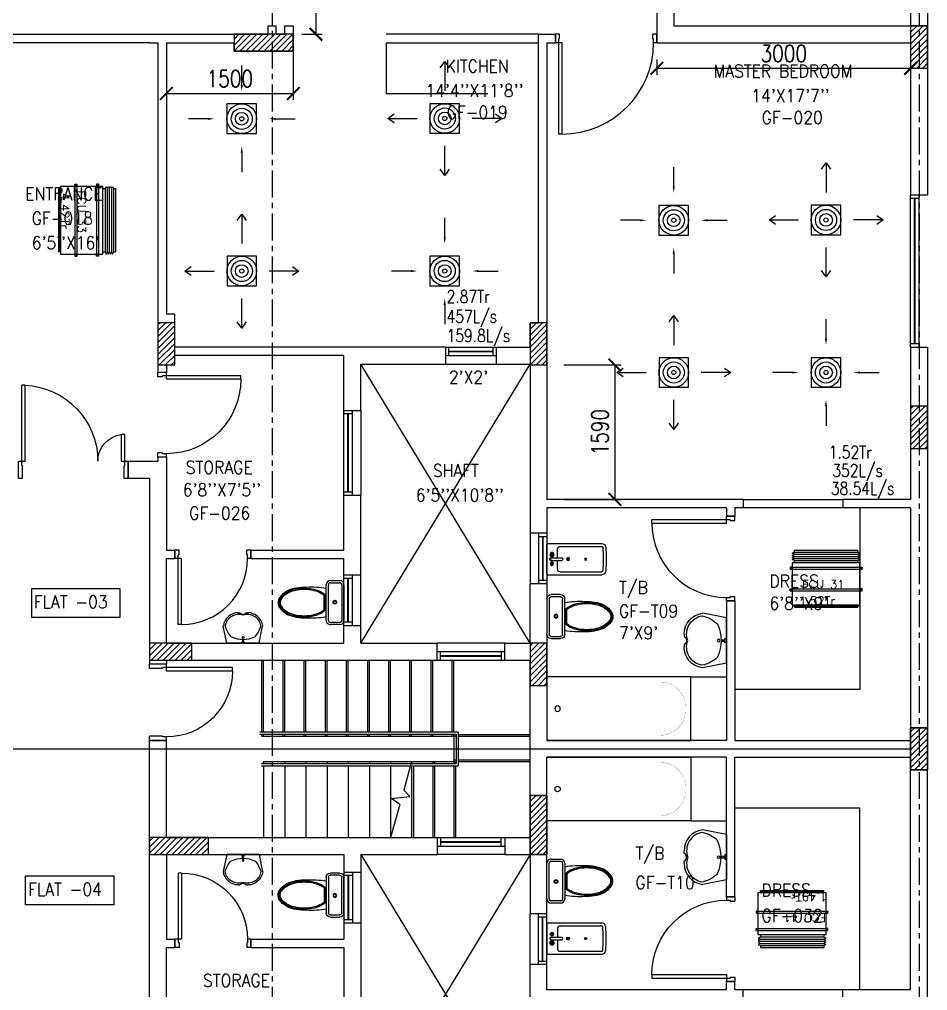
# Model space of a CAD drawing. Header units: millimetres. Extents: x -1288794 to 2153086, y -2701644 to -1428868.
# Drawn here: x 601314 to 612052, y -1494427 to -1482944 of the extents above; entities that cross this region are included whole.
import ezdxf

# ---------------------------------------------------------------- set-up
doc = ezdxf.new("R2010")
doc.units = ezdxf.units.MM
doc.header["$LTSCALE"] = 100
doc.header["$PDMODE"] = 34
for name, pattern in [('CENTER', [50.8, 31.75, -6.35, 6.35, -6.35]), ('DASHED2', [9.525, 6.35, -3.175]), ('HIDDEN', [9.525, 6.35, -3.175])]:
    doc.linetypes.add(name, pattern=pattern)
for name, color, linetype in [('A-ANNO-TEXT', 8, 'Continuous'), ('A-DOOR', 4, 'Continuous'), ('A-FLOR-OVHD', 4, 'DASHED2'), ('A-FLOR-PFIX', 8, 'Continuous'), ('A-FLOR-SPCL', 8, 'Continuous'), ('A-FLOR-STRS', 8, 'Continuous'), ('A-GLAZ', 5, 'Continuous'), ('A-GRID', 253, 'CENTER'), ('A-WALL-FULL', 8, 'Continuous'), ('AC- SUIPPOR', 7, 'HIDDEN'), ('AC-HLTEXT', 100, 'Continuous'), ('AC-SAD TEXT', 3, 'Continuous'), ('AC-UNIT', 5, 'Continuous'), ('RCD RIGHT', 1, 'Continuous'), ('S-COL- HACT.', 9, 'Continuous'), ('S-COL.', 8, 'Continuous'), ('SCD  RIGHT', 3, 'Continuous'), ('WALL', 42, 'Continuous')]:
    doc.layers.add(name, color=color, linetype=linetype)
doc.styles.add('ROMAND', font='romand')
doc.styles.add('ROMANS', font='romans.shx', dxfattribs={"width": 0.8})
doc.styles.add('SIMPLEX', font='simplex.shx', dxfattribs={"width": 0.8})
doc.dimstyles.new('100 of DIM2', dxfattribs={"dimscale": 0, "dimtxt": 200, "dimasz": 150, "dimexe": 75, "dimexo": 200, "dimgap": 75, "dimtad": 1, "dimdec": 0, "dimrnd": 5, "dimzin": 0, "dimdsep": 46, "dimtxsty": 'ROMANS', "dimblk": 'ARCHTICK', "dimcen": 100, "dimclrd": 94, "dimclre": 94, "dimclrt": 2, "dimadec": 0, "dimazin": 0, "dimtfac": 1, "dimtdec": 0, "dimtofl": 0, "dimtmove": 2, "dimatfit": 3, "dimldrblk": 'OPEN90', "dimfxl": 75, "dimtolj": 1, "dimtzin": 0, "dimarcsym": 0})
pattern_1 = [(45, (1708407.11, -1109556.65), (-35.355339, 35.355339), [])]

# ---------------------------------------------------------------- blocks, each defined once
blk = doc.blocks.new('W-180')
for p, q in [((1800, 100), (0, 100)), ((1800, 0), (0, 0)), ((40, 0), (40, 100)), ((1760, 100), (1760, 0))]:
    blk.add_line(p, q)
at = {"linetype": 'Continuous'}
for p, q in [((1760, 53), (40, 53)), ((1760, 47), (40, 47))]:
    blk.add_line(p, q, dxfattribs=at)
blk = doc.blocks.new('D-100-R1')
for p, q in [((-80, 980), (-80, 100)), ((-80, 980), (-40, 980)), ((-40, 980), (-40, 55)), ((-1000, 100), (-1000, 0)), ((-1000, 100), (-960, 100)), ((-960, 100), (-960, 55)), ((-960, 55), (-950, 55)), ((-950, 55), (-950, 0)), ((-80, 100), (0, 100)), ((-50, 55), (-50, 0)), ((-50, 55), (-40, 55)), ((-50, 0), (0, 0)), ((0, 100), (0, 0)), ((-1000, 0), (-950, 0))]:
    blk.add_line(p, q)
at = {"linetype": 'Continuous'}
blk.add_arc((-80, 100), 880, 90, 180, dxfattribs=at)
blk = doc.blocks.new('LAV-4')
for p, q in [((-266, 0), (-322, -283)), ((-266, 0), (268, 0)), ((268, 0), (324, -280)), ((-48, -500), (-75, -500)), ((75, -500), (50, -500))]:
    blk.add_line(p, q)
for points in [[(-25, 0), (-25, -18), (25, -18), (25, 0)], [(-9, -20), (-9, -57), (8, -57), (8, -20)]]:
    blk.add_lwpolyline(points, close=True)
blk.add_circle((0, -91), 15.4)
for centre, radius, start, end in [((74, -366), 375, 135.3333, 167.1432), ((0, -539), 477, 66.1261, 113.874), ((-74, -366), 375, 12.5199, 44.6667), ((-75, -250), 250, 187.6784, 270), ((-75, -250), 220, 188.5814, 289.9523), ((75, -250), 220, 250.0878, 350.8515), ((75, -250), 250, 270, 353.0121), ((1, -527), 55.9, 28.7827, 151.2173), ((50, -499), 0, 238.1883, 0)]:
    blk.add_arc(centre, radius, start, end)
blk = doc.blocks.new('BT-2')
blk.add_lwpolyline([(0, 750), (1700, 750), (1700, 0), (0, 0)], close=True)
at = {"const_width": 2}
blk.add_lwpolyline([(60, 690), (1340, 690, -0.414214), (1640, 390), (1640, 360, -0.414214), (1340, 60), (60, 60)], format="xyb", close=True, dxfattribs=at)
blk.add_circle((125, 375), 31.9)
blk = doc.blocks.new('W-80')
for p, q in [((800, 100), (0, 100)), ((800, 0), (0, 0)), ((40, 0), (40, 100)), ((760, 100), (760, 0))]:
    blk.add_line(p, q)
at = {"linetype": 'Continuous'}
for p, q in [((760, 53), (40, 53)), ((760, 47), (40, 47))]:
    blk.add_line(p, q, dxfattribs=at)
blk = doc.blocks.new('BIDET-1')
for p, q in [((175, 0), (-175, 0)), ((-185, -10), (-185, -649)), ((-39, -59), (-69, -59)), ((-54, -44), (-54, -74)), ((-15, -54), (-15, -174)), ((15, -54), (15, -174)), ((39, -59), (69, -59)), ((54, -44), (54, -74)), ((185, -10), (185, -649)), ((-150, -155), (-150, -649)), ((-15, -125), (-120, -125)), ((120, -125), (15, -125)), ((150, -155), (150, -649)), ((12, -250), (-12, -250)), ((-9, -259), (9, -241)), ((-9, -241), (9, -259)), ((0, -238), (0, -262))]:
    blk.add_line(p, q)
for centre, radius in [((-54, -59), 25), ((-54, -59), 20), ((-54, -59), 15.2), ((-54, -59), 10.2), ((54, -59), 20), ((54, -59), 15.2), ((54, -59), 10.2), ((0, -250), 17.5), ((0, -250), 12.5), ((0, -457), 12.5), ((0, -457), 10)]:
    blk.add_circle(centre, radius)
for centre, radius, start, end in [((-175, -10), 10, 90, 180), ((175, -10), 10, 0, 90), ((0, -54), 20, 318.5904, 221.4096), ((0, -54), 15, 0, 180), ((-120, -155), 30, 90, 180), ((0, -174), 15, 180, 0), ((120, -155), 30, 0, 90), ((-140, -649), 45, 180, 265.2062), ((-140, -649), 10, 180, 265.2062), ((0, 1020), 1685, 265.2062, 274.7938), ((140, -649), 10, 274.7938, 0), ((140, -649), 45, 274.7938, 0), ((0, 1020), 1720, 265.2062, 274.7938)]:
    blk.add_arc(centre, radius, start, end)
blk = doc.blocks.new('WC-1')
for p, q in [((-210, 0), (210, 0)), ((-260, -160), (-260, -50)), ((-235, -160), (-235, -50)), ((-210, -25), (210, -25)), ((235, -50), (235, -160)), ((260, -50), (260, -160)), ((210, -185), (-210, -185)), ((210, -210), (-210, -210)), ((91, -223), (-91, -223)), ((86, -235), (-86, -235))]:
    blk.add_line(p, q)
for radius in [22.1, 17.1]:
    blk.add_circle((-6, -107), radius)
for centre, radius, start, end in [((-210, -50), 50, 90, 180), ((-210, -50), 25, 90, 180), ((210, -50), 50, 360, 90), ((210, -50), 25, 360, 90), ((-210, -160), 50, 180, 270), ((-210, -160), 25, 180, 270), ((722, -383), 904, 168.9529, 184.0632), ((69, -365), 214, 138.4152, 149.8586), ((-69, -365), 214, 30.1414, 41.5848), ((210, -160), 25, 270, 360), ((210, -160), 50, 270, 360), ((178, -428), 341, 149.8586, 166.4766), ((178, -428), 328, 149.8586, 166.4766), ((69, -365), 201, 139.9943, 149.8586), ((-69, -365), 201, 30.1414, 40.0057), ((-178, -428), 328, 13.5234, 30.1414), ((-178, -428), 341, 13.5234, 30.1414), ((352, -470), 532, 177.5541, 180), ((352, -470), 520, 166.4766, 180), ((352, -470), 507, 166.4766, 180), ((-352, -470), 507, 360, 13.5234), ((-352, -470), 520, 360, 13.5234), ((-352, -470), 532, 360, 2.4459), ((352, -470), 532, 180, 193.5234), ((352, -470), 520, 180, 193.5234), ((352, -470), 507, 180, 193.5234), ((-352, -470), 507, 346.4766, 360), ((-352, -470), 520, 346.4766, 360), ((-352, -470), 532, 346.4766, 360), ((178, -512), 353, 193.5234, 210.1414), ((178, -512), 341, 193.5234, 210.1414), ((178, -512), 328, 193.5234, 210.1414), ((69, -575), 214, 210.1414, 234.4972), ((69, -575), 201, 210.1414, 234.4972), ((-69, -575), 201, 305.5028, 329.8586), ((-69, -575), 214, 305.5028, 329.8586), ((-178, -512), 328, 329.8586, 346.4766), ((-178, -512), 341, 329.8586, 346.4766), ((-178, -512), 353, 329.8586, 346.4766), ((69, -575), 226, 210.1414, 234.4972), ((0, -672), 108, 234.4972, 270), ((0, -672), 95.9, 234.4972, 270), ((0, -672), 83.4, 234.4972, 270), ((0, -672), 83.4, 270, 305.5028), ((0, -672), 95.9, 270, 305.5028), ((0, -672), 108, 270, 305.5028), ((-69, -575), 226, 305.5028, 329.8586)]:
    blk.add_arc(centre, radius, start, end)
at = {"linetype": 'Continuous', "ltscale": 50}
blk.add_arc((-722, -383), 904, 355.9368, 11.0471, dxfattribs=at)
blk = doc.blocks.new('W-60')
for p, q in [((600, 100), (0, 100)), ((600, 0), (0, 0)), ((40, 0), (40, 100)), ((560, 100), (560, 0))]:
    blk.add_line(p, q)
at = {"linetype": 'Continuous'}
for p, q in [((560, 53), (40, 53)), ((560, 47), (40, 47))]:
    blk.add_line(p, q, dxfattribs=at)
blk = doc.blocks.new('D-130-R')
for p, q in [((1220, 200), (1220, 1100)), ((1220, 1100), (1260, 1100)), ((1260, 200), (1260, 1100)), ((80, 520), (40, 520)), ((40, 200), (40, 520)), ((80, 200), (80, 520)), ((0, 0), (0, 200)), ((80, 200), (0, 200)), ((40, 150), (40, 200)), ((50, 150), (40, 150)), ((50, 0), (50, 150)), ((1300, 200), (1220, 200)), ((1260, 150), (1250, 150)), ((1250, 0), (1250, 150)), ((1260, 150), (1260, 200)), ((1300, 0), (1300, 200)), ((50, 0), (0, 0)), ((1300, 0), (1250, 0))]:
    blk.add_line(p, q)
for centre, radius, start, end in [((1260, 200), 900, 92.5473, 180), ((40, 200), 320, 0, 82.8192)]:
    blk.add_arc(centre, radius, start, end)
blk = doc.blocks.new('D-90-R1')
for p, q in [((-80, 880), (-40, 880)), ((-80, 880), (-80, 100)), ((-40, 880), (-40, 55)), ((-900, 100), (-860, 100)), ((-900, 100), (-900, 0)), ((-860, 100), (-860, 55)), ((-860, 55), (-850, 55)), ((-850, 55), (-850, 0)), ((-80, 100), (0, 100)), ((-50, 55), (-40, 55)), ((-50, 55), (-50, 0)), ((-50, 0), (0, 0)), ((0, 100), (0, 0)), ((-900, 0), (-850, 0))]:
    blk.add_line(p, q)
at = {"linetype": 'Continuous'}
blk.add_arc((-80, 100), 780, 90, 180, dxfattribs=at)
blk = doc.blocks.new('W-100')
for p, q in [((1000, 100), (0, 100)), ((1000, 0), (0, 0)), ((40, 0), (40, 100)), ((960, 100), (960, 0))]:
    blk.add_line(p, q)
at = {"linetype": 'Continuous'}
for p, q in [((960, 53), (40, 53)), ((960, 47), (40, 47))]:
    blk.add_line(p, q, dxfattribs=at)
blk = doc.blocks.new('D-90-R')
for p, q in [((-80, 980), (-40, 980)), ((-80, 980), (-80, 200)), ((-40, 980), (-40, 155)), ((-900, 200), (-860, 200)), ((-900, 200), (-900, 0)), ((-860, 200), (-860, 155)), ((-860, 155), (-850, 155)), ((-850, 155), (-850, 0)), ((-80, 200), (0, 200)), ((-50, 155), (-40, 155)), ((-50, 155), (-50, 0)), ((0, 200), (0, 0)), ((-50, 0), (0, 0)), ((-900, 0), (-850, 0))]:
    blk.add_line(p, q)
at = {"linetype": 'Continuous'}
blk.add_arc((-80, 200), 780, 90, 180, dxfattribs=at)
blk = doc.blocks.new('D-120-R1')
for p, q in [((-80, 1180), (-40, 1180)), ((-80, 1180), (-80, 100)), ((-40, 1180), (-40, 55)), ((-1200, 100), (-1160, 100)), ((-1200, 100), (-1200, 0)), ((-1160, 100), (-1160, 55)), ((-1160, 55), (-1150, 55)), ((-1150, 55), (-1150, 0)), ((-80, 100), (0, 100)), ((-50, 55), (-40, 55)), ((-50, 55), (-50, 0)), ((-50, 0), (0, 0)), ((0, 100), (0, 0)), ((-1200, 0), (-1150, 0))]:
    blk.add_line(p, q)
at = {"linetype": 'Continuous'}
blk.add_arc((-80, 100), 1080, 90, 180, dxfattribs=at)
blk = doc.blocks.new('_ArchTick')
at = {"color": 0, "linetype": 'ByBlock', "const_width": 0.15}
blk.add_lwpolyline([(-0.5, -0.5), (0.5, 0.5)], dxfattribs=at)
blk = doc.blocks.new('*D229')
at = {"layer": 'AC-HLTEXT', "color": 94, "lineweight": -2, "transparency": 16777216}
for p, q in [((607752, -1487029), (608429, -1487029)), ((608354, -1487029), (608354, -1488619)), ((607752, -1488619), (608429, -1488619))]:
    blk.add_line(p, q, dxfattribs=at)
at = {"layer": 'Defpoints', "color": 0, "transparency": 16777216}
for p in [(607552, -1487029), (607552, -1488619), (608354, -1488619)]:
    blk.add_point(p, dxfattribs=at)
at = {"layer": 'AC-HLTEXT', "color": 94, "lineweight": -2, "transparency": 16777216, "xscale": 150, "yscale": 150, "zscale": 150}
for p, rotation in [((608354, -1487029), 90), ((608354, -1488619), 270)]:
    blk.add_blockref('_ArchTick', p, dxfattribs=dict(at, rotation=rotation))
at = {"layer": 'AC-HLTEXT', "color": 2, "transparency": 16777216, "insert": (608179, -1487824), "char_height": 200, "attachment_point": 5, "rotation": 90, "style": 'ROMANS'}
blk.add_mtext('\\A1;1590', dxfattribs=at)
blk = doc.blocks.new('*D230')
at = {"layer": 'AC-HLTEXT', "color": 94, "lineweight": -2, "transparency": 16777216}
for p, q in [((608852, -1483419), (608852, -1483597)), ((611852, -1483419), (611852, -1483597)), ((611852, -1483522), (608852, -1483522))]:
    blk.add_line(p, q, dxfattribs=at)
at = {"layer": 'Defpoints', "color": 0, "transparency": 16777216}
for p in [(608852, -1483219), (611852, -1483219), (608852, -1483522)]:
    blk.add_point(p, dxfattribs=at)
at = {"layer": 'AC-HLTEXT', "color": 94, "lineweight": -2, "transparency": 16777216, "xscale": 150, "yscale": 150, "zscale": 150, "rotation": 180}
blk.add_blockref('_ArchTick', (608852, -1483522), dxfattribs=at)
at = {"layer": 'AC-HLTEXT', "color": 94, "lineweight": -2, "transparency": 16777216, "xscale": 150, "yscale": 150, "zscale": 150}
blk.add_blockref('_ArchTick', (611852, -1483522), dxfattribs=at)
at = {"layer": 'AC-HLTEXT', "color": 2, "transparency": 16777216, "insert": (610352, -1483347), "char_height": 200, "attachment_point": 5, "style": 'ROMANS'}
blk.add_mtext('\\A1;3000', dxfattribs=at)
blk = doc.blocks.new('*D231')
at = {"layer": 'AC-HLTEXT', "color": 94, "lineweight": -2, "transparency": 16777216}
for p, q in [((603052, -1483419), (603052, -1483894)), ((604552, -1483419), (604552, -1483894)), ((603052, -1483819), (604552, -1483819))]:
    blk.add_line(p, q, dxfattribs=at)
at = {"layer": 'Defpoints', "color": 0, "transparency": 16777216}
for p in [(603052, -1483219), (604552, -1483219), (604552, -1483819)]:
    blk.add_point(p, dxfattribs=at)
at = {"layer": 'AC-HLTEXT', "color": 94, "lineweight": -2, "transparency": 16777216, "xscale": 150, "yscale": 150, "zscale": 150, "rotation": 180}
blk.add_blockref('_ArchTick', (603052, -1483819), dxfattribs=at)
at = {"layer": 'AC-HLTEXT', "color": 94, "lineweight": -2, "transparency": 16777216, "xscale": 150, "yscale": 150, "zscale": 150}
blk.add_blockref('_ArchTick', (604552, -1483819), dxfattribs=at)
at = {"layer": 'AC-HLTEXT', "color": 2, "transparency": 16777216, "insert": (603802, -1483644), "char_height": 200, "attachment_point": 5, "style": 'ROMANS'}
blk.add_mtext('\\A1;1500', dxfattribs=at)
blk = doc.blocks.new('*D232')
at = {"layer": 'AC-HLTEXT', "color": 94, "lineweight": -2, "transparency": 16777216}
for p, q in [((604652, -1481569), (604895, -1481569)), ((604820, -1481569), (604820, -1483119)), ((604652, -1483119), (604895, -1483119))]:
    blk.add_line(p, q, dxfattribs=at)
at = {"layer": 'Defpoints', "color": 0, "transparency": 16777216}
for p in [(604452, -1481569), (604452, -1483119), (604820, -1483119)]:
    blk.add_point(p, dxfattribs=at)
at = {"layer": 'AC-HLTEXT', "color": 94, "lineweight": -2, "transparency": 16777216, "xscale": 150, "yscale": 150, "zscale": 150}
for p, rotation in [((604820, -1481569), 90), ((604820, -1483119), 270)]:
    blk.add_blockref('_ArchTick', p, dxfattribs=dict(at, rotation=rotation))
at = {"layer": 'AC-HLTEXT', "color": 2, "transparency": 16777216, "insert": (604645, -1482344), "char_height": 200, "attachment_point": 5, "rotation": 90, "style": 'ROMANS'}
blk.add_mtext('\\A1;1550', dxfattribs=at)
blk = doc.blocks.new('A$C44FB0367')
at = {"layer": 'WALL', "ltscale": 30}
h = blk.add_hatch(dxfattribs=at)
h.set_pattern_fill('NET3', color=2, scale=100, style=0)
h.set_pattern_definition([(0, (19935.246, -11666.627), (0, 12.5), []), (60, (19935.246, -11666.627), (-10.8253175, 6.25), []), (120, (19935.246, -11666.627), (-10.8253175, -6.25), [])])
h.paths.add_polyline_path([(775, 250), (775, 275), (25, 275), (25, 250)])
at = {"layer": 'WALL', "color": 5, "ltscale": 30}
for p, q in [((25, 250), (25, 275)), ((25, 275), (775, 275)), ((775, 250), (775, 275))]:
    blk.add_line(p, q, dxfattribs=at)
at = {"layer": 'WALL', "color": 8, "ltscale": 30}
for p, q in [((25, -275), (0, -287.5)), ((0, -287.5), (25, -300)), ((25, -300), (0, -312.5)), ((0, -312.5), (25, -325)), ((25, -325), (0, -337.5)), ((0, -337.5), (25, -350)), ((25, -250), (25, -275)), ((25, -250), (25, -275)), ((25, -275), (775, -275)), ((25, -300), (775, -300)), ((25, -325), (775, -325)), ((775, -250), (775, -275)), ((775, -275), (800, -287.5)), ((800, -287.5), (775, -300)), ((775, -300), (800, -312.5)), ((800, -312.5), (775, -325)), ((775, -325), (800, -337.5)), ((800, -337.5), (775, -350)), ((25, -350), (0, -362.5)), ((0, -362.5), (25, -375)), ((25, -350), (775, -350)), ((25, -375), (775, -375)), ((25, -375), (25, -400)), ((25, -400), (775, -400)), ((775, -350), (800, -362.5)), ((800, -362.5), (775, -375)), ((775, -375), (775, -400))]:
    blk.add_line(p, q, dxfattribs=at)
at = {"layer": 'WALL', "color": 5, "ltscale": 30}
blk.add_lwpolyline([(0, 250), (800, 250), (800, -250), (0, -250)], close=True, dxfattribs=at)
blk = doc.blocks.new('A$C5F1D0244')
at = {"layer": 'AC- SUIPPOR', "ltscale": 5}
for p, q in [((-25, 425), (-25, -425)), ((0, 425), (0, -425))]:
    blk.add_line(p, q, dxfattribs=at)
at = {"layer": 'AC- SUIPPOR', "ltscale": 30}
for points in [[(-25, 400), (0, 400), (0, 425), (-25, 425)], [(-25, -400), (0, -400), (0, -425), (-25, -425)]]:
    blk.add_lwpolyline(points, close=True, dxfattribs=at)
for centre in [(-12.5, 412.5), (-12.5, -412.5)]:
    blk.add_circle(centre, 5, dxfattribs=at)
blk = doc.blocks.new('cdcdcd')
at = {"layer": 'RCD RIGHT'}
for points in [[(0, 400), (0, 630), (0, 630)], [(-400, 0), (-630, 0), (-630, 0)], [(400, 0), (630, 0), (630, 0)], [(0, -400), (0, -630), (0, -630)]]:
    blk.add_lwpolyline(points, dxfattribs=at)
blk.add_lwpolyline([(-175, -175), (175, -175), (175, 175), (-175, 175)], close=True, dxfattribs=at)
for radius in [175, 125, 75, 25]:
    blk.add_circle((0, 0), radius, dxfattribs=at)
for points in [[(-13, 400), (0, 325), (12, 400)], [(-400, 12), (-325, 0), (-400, -13)], [(400, 12), (325, 0), (400, -13)], [(-13, -400), (0, -325), (12, -400)]]:
    blk.add_solid(points, dxfattribs=at)
blk = doc.blocks.new('abcd')
at = {"layer": 'SCD  RIGHT'}
blk.add_lwpolyline([(558555, -1481705), (558905, -1481705), (558905, -1481355), (558555, -1481355)], close=True, dxfattribs=at)
for radius in [175, 125, 75, 25]:
    blk.add_circle((558730, -1481530), radius, dxfattribs=at)
for points in [[(558730, -1480856), (558730, -1481205)], [(558056, -1481530), (558405, -1481530)], [(559404, -1481530), (559055, -1481530)], [(558730, -1482204), (558730, -1481855)]]:
    blk.add_leader(points, dimstyle='100 of DIM2', override={"dimscale": 1, "dimasz": 75, "dimtad": 0, "dimclrd": 3, "dimfxl": 0.2}, dxfattribs=at)

msp = doc.modelspace()

# ---------------------------------------------------------------- hatches: boundary and pattern name
at = {"layer": 'S-COL- HACT.', "linetype": 'Continuous', "ltscale": 3}
h = msp.add_hatch(dxfattribs=at)
h.set_pattern_fill('ANSI31', color=256, scale=400, style=0)
h.set_pattern_definition(pattern_1)
h.paths.add_polyline_path([(611851.9, -1483018.6), (611851.9, -1483518.6), (612051.9, -1483518.6), (612051.9, -1483018.6)])
h = msp.add_hatch(dxfattribs=at)
h.set_pattern_fill('ANSI31', color=256, scale=400, style=0)
h.set_pattern_definition(pattern_1)
h.paths.add_polyline_path([(603851.9, -1483318.6), (604551.9, -1483318.6), (604551.9, -1483118.6), (603851.9, -1483118.6)])
h = msp.add_hatch(dxfattribs=at)
h.set_pattern_fill('ANSI31', color=256, scale=400, style=0)
h.set_pattern_definition(pattern_1)
h.paths.add_polyline_path([(602951.9, -1486529.4), (602951.9, -1487029.4), (603151.9, -1487029.4), (603151.9, -1486529.4)])
h = msp.add_hatch(dxfattribs=at)
h.set_pattern_fill('ANSI31', color=256, scale=400, style=0)
h.set_pattern_definition(pattern_1)
h.paths.add_polyline_path([(607351.9, -1486529.4), (607351.9, -1487029.4), (607551.9, -1487029.4), (607551.9, -1486529.4)])
h = msp.add_hatch(dxfattribs=at)
h.set_pattern_fill('ANSI31', color=256, scale=400, style=0)
h.set_pattern_definition(pattern_1)
h.paths.add_polyline_path([(611851.9, -1487518.6), (611851.9, -1488018.6), (612051.9, -1488018.6), (612051.9, -1487518.6)])
h = msp.add_hatch(dxfattribs=at)
h.set_pattern_fill('ANSI31', color=256, scale=400, style=0)
h.set_pattern_definition(pattern_1)
h.paths.add_polyline_path([(602851.9, -1490518.6), (603351.9, -1490518.6), (603351.9, -1490318.6), (602851.9, -1490318.6)])
h = msp.add_hatch(dxfattribs=at)
h.set_pattern_fill('ANSI31', color=256, scale=400, style=0)
h.set_pattern_definition(pattern_1)
h.paths.add_polyline_path([(607351.9, -1490818.6), (607551.9, -1490818.6), (607551.9, -1490318.6), (607351.9, -1490318.6)])
h = msp.add_hatch(dxfattribs=at)
h.set_pattern_fill('ANSI31', color=256, scale=400, style=0)
h.set_pattern_definition(pattern_1)
h.paths.add_polyline_path([(611851.9, -1491818.6), (611851.9, -1491318.6), (612051.9, -1491318.6), (612051.9, -1491818.6)])
h = msp.add_hatch(dxfattribs=at)
h.set_pattern_fill('ANSI31', color=256, scale=400, style=0)
h.set_pattern_definition(pattern_1)
h.paths.add_polyline_path([(607351.9, -1492818.6), (607551.9, -1492818.6), (607551.9, -1492118.6), (607351.9, -1492118.6)])
h = msp.add_hatch(dxfattribs=at)
h.set_pattern_fill('ANSI31', color=256, scale=400, style=0)
h.set_pattern_definition(pattern_1)
h.paths.add_polyline_path([(602851.9, -1492818.6), (603551.9, -1492818.6), (603551.9, -1492618.6), (602851.9, -1492618.6)])

# ---------------------------------------------------------------- linework, layer by layer
at = {"layer": 'A-ANNO-TEXT', "color": 5}
for points in [[(601461, -1489671.5), (602503.4, -1489671.5), (602503.4, -1490013.9), (601461, -1490013.9)], [(601387.8, -1493070.7), (602430.2, -1493070.7), (602430.2, -1493413.2), (601387.8, -1493413.2)]]:
    msp.add_lwpolyline(points, close=True, dxfattribs=at)
at = {"layer": 'A-FLOR-OVHD', "linetype": 'Continuous', "ltscale": 3}
for p, q in [((601051.9, -1483118.6), (602851.9, -1483118.6)), ((602851.9, -1483218.6), (601051.9, -1483218.6)), ((609872.8, -1488618.6), (611051.9, -1488618.6)), ((611051.9, -1488718.6), (609872.8, -1488718.6)), ((611051.9, -1494418.6), (609872.8, -1494418.6))]:
    msp.add_line(p, q, dxfattribs=at)
at = {"layer": 'A-FLOR-OVHD', "linetype": 'Continuous'}
for p, q in [((604201.9, -1491368.6), (604201.9, -1490518.6)), ((604451.9, -1491368.6), (604451.9, -1490518.6)), ((604701.9, -1491368.6), (604701.9, -1490518.6)), ((604951.9, -1491368.6), (604951.9, -1490518.6)), ((605201.9, -1491368.6), (605201.9, -1490518.6)), ((605451.9, -1491368.6), (605451.9, -1490518.6)), ((605701.9, -1491368.6), (605701.9, -1490518.6)), ((605951.9, -1491368.6), (605951.9, -1490518.6)), ((606201.9, -1491368.6), (606201.9, -1490518.6)), ((606451.9, -1491368.6), (606451.9, -1490518.6)), ((606501.9, -1491418.6), (607351.9, -1491418.6)), ((604201.9, -1491718.6), (604201.9, -1491743.6)), ((604201.9, -1491768.6), (604201.9, -1492618.6)), ((604451.9, -1491718.6), (604451.9, -1491743.6)), ((604451.9, -1491768.6), (604451.9, -1492618.6)), ((604701.9, -1491718.6), (604701.9, -1491743.6)), ((604701.9, -1491768.6), (604701.9, -1492618.6)), ((604951.9, -1491718.6), (604951.9, -1491743.6)), ((604951.9, -1491768.6), (604951.9, -1492618.6)), ((605201.9, -1491718.6), (605201.9, -1491743.6)), ((605201.9, -1491768.6), (605201.9, -1492618.6)), ((605451.9, -1491718.6), (605451.9, -1491743.6)), ((605451.9, -1491768.6), (605451.9, -1492618.6)), ((605701.9, -1491718.6), (605701.9, -1491743.6)), ((605701.9, -1491768.6), (605701.9, -1492618.6)), ((605951.9, -1491768.6), (605951.9, -1492618.6)), ((606201.9, -1491768.6), (606201.9, -1492618.6)), ((606451.9, -1491768.6), (606451.9, -1492618.6)), ((606501.9, -1491718.6), (607351.9, -1491718.6))]:
    msp.add_line(p, q, dxfattribs=at)
at = {"layer": 'A-FLOR-PFIX', "ltscale": 3}
for p, q in [((609251.9, -1490718.6), (609672.8, -1490718.6)), ((609251.9, -1492418.6), (609672.8, -1492418.6))]:
    msp.add_line(p, q, dxfattribs=at)
at = {"layer": 'A-FLOR-SPCL', "ltscale": 3}
for p, q in [((611851.9, -1481518.6), (611851.9, -1483018.6)), ((612051.9, -1481518.6), (612051.9, -1483018.6)), ((604551.9, -1483218.6), (604551.9, -1483818.6)), ((605651.9, -1483218.6), (607451.9, -1483218.6)), ((605651.9, -1483218.6), (605651.9, -1483818.6)), ((605651.9, -1483818.6), (606851.9, -1483818.6)), ((605351.9, -1490318.6), (607351.9, -1487018.6)), ((607351.9, -1490318.6), (605351.9, -1487018.6)), ((611251.9, -1488718.6), (611251.9, -1490868.6)), ((611251.9, -1490868.6), (609772.8, -1490868.6)), ((611251.9, -1492268.6), (609772.8, -1492268.6)), ((611251.9, -1494418.6), (611251.9, -1492268.6)), ((607351.9, -1492818.6), (605351.9, -1496118.6)), ((605351.9, -1492818.6), (607351.9, -1496118.6))]:
    msp.add_line(p, q, dxfattribs=at)
at = {"layer": 'A-FLOR-STRS', "ltscale": 3}
for p, q in [((604181.9, -1491368.6), (604181.9, -1490518.6)), ((604431.9, -1491368.6), (604431.9, -1490518.6)), ((604681.9, -1491368.6), (604681.9, -1490518.6)), ((604931.9, -1491368.6), (604931.9, -1490518.6)), ((605181.9, -1491368.6), (605181.9, -1490518.6)), ((605431.9, -1491368.6), (605431.9, -1490518.6)), ((605681.9, -1491368.6), (605681.9, -1490518.6)), ((605931.9, -1491368.6), (605931.9, -1490518.6)), ((606181.9, -1491368.6), (606181.9, -1490518.6)), ((606431.9, -1491368.6), (606431.9, -1490518.6)), ((604156.9, -1491368.6), (606501.9, -1491368.6)), ((604156.9, -1491393.6), (606476.9, -1491393.6)), ((604181.9, -1491418.6), (604181.9, -1491393.6)), ((604181.9, -1491418.6), (606451.9, -1491418.6)), ((604201.9, -1491418.6), (604201.9, -1491393.6)), ((604431.9, -1491418.6), (604431.9, -1491393.6)), ((604451.9, -1491418.6), (604451.9, -1491393.6)), ((604681.9, -1491418.6), (604681.9, -1491393.6)), ((604701.9, -1491418.6), (604701.9, -1491393.6)), ((604931.9, -1491418.6), (604931.9, -1491393.6)), ((604951.9, -1491418.6), (604951.9, -1491393.6)), ((605181.9, -1491418.6), (605181.9, -1491393.6)), ((605201.9, -1491418.6), (605201.9, -1491393.6)), ((605431.9, -1491418.6), (605431.9, -1491393.6)), ((605451.9, -1491418.6), (605451.9, -1491393.6)), ((605681.9, -1491418.6), (605681.9, -1491393.6)), ((605701.9, -1491418.6), (605701.9, -1491393.6)), ((605931.9, -1491418.6), (605931.9, -1491393.6)), ((605951.9, -1491418.6), (605951.9, -1491393.6)), ((606181.9, -1491418.6), (606181.9, -1491393.6)), ((606201.9, -1491418.6), (606201.9, -1491393.6)), ((606431.9, -1491418.6), (606431.9, -1491393.6)), ((606451.9, -1491418.6), (606451.9, -1491393.6)), ((606451.9, -1491398.6), (606476.9, -1491398.6)), ((606451.9, -1491418.6), (606451.9, -1491718.6)), ((606451.9, -1491418.6), (606476.9, -1491418.6)), ((606476.9, -1491393.6), (606476.9, -1491743.6)), ((606501.9, -1491368.6), (606501.9, -1491768.6)), ((606501.9, -1491398.6), (607351.9, -1491398.6)), ((606451.9, -1491698.6), (606476.9, -1491698.6)), ((606501.9, -1491698.6), (607351.9, -1491698.6)), ((604176.9, -1491743.6), (606476.9, -1491743.6)), ((604176.9, -1491768.6), (606501.9, -1491768.6)), ((604201.9, -1491718.6), (606451.9, -1491718.6)), ((604201.9, -1491743.6), (604201.9, -1491718.6)), ((605951.9, -1491718.6), (605858.2, -1492055.9)), ((605951.9, -1491718.6), (605951.9, -1491743.6)), ((605971.9, -1491768.6), (605971.9, -1492618.6)), ((606201.9, -1491718.6), (606201.9, -1491743.6)), ((606221.9, -1491718.6), (606221.9, -1491743.6)), ((606221.9, -1491768.6), (606221.9, -1492618.6)), ((606451.9, -1491718.6), (606451.9, -1491743.6)), ((606451.9, -1491718.6), (606476.9, -1491718.6)), ((606451.9, -1491718.6), (606451.9, -1491743.6)), ((606471.9, -1491718.6), (606471.9, -1491743.6)), ((606471.9, -1491718.6), (606471.9, -1491743.6)), ((606471.9, -1491768.6), (606471.9, -1492618.6)), ((606471.9, -1491768.6), (606471.9, -1492618.6)), ((605714.1, -1492154.1), (605930.1, -1492133.4)), ((605811, -1492226.1), (605714.1, -1492154.1)), ((605930.1, -1492133.4), (605858.2, -1492055.9)), ((605811, -1492226.1), (605701.9, -1492618.6))]:
    msp.add_line(p, q, dxfattribs=at)
at = {"layer": 'A-GLAZ', "ltscale": 3}
for p, q in [((606351.9, -1487018.6), (606951.9, -1487018.6)), ((605351.9, -1487568.6), (605351.9, -1488568.6)), ((607351.9, -1489018.6), (607351.9, -1489618.6)), ((605351.9, -1490111.8), (605351.9, -1489511.8)), ((607051.9, -1490318.6), (606251.9, -1490318.6)), ((607051.9, -1492818.6), (606251.9, -1492818.6)), ((605351.9, -1493025.5), (605351.9, -1493625.5)), ((607351.9, -1494118.6), (607351.9, -1493518.6))]:
    msp.add_line(p, q, dxfattribs=at)
at = {"layer": 'A-GRID', "ltscale": 0.1}
for p, q in [((604301.9, -1466442.6), (604301.9, -1514577)), ((611951.9, -1466442.6), (611951.9, -1514577))]:
    msp.add_line(p, q, dxfattribs=at)
at = {"layer": 'A-WALL-FULL', "ltscale": 3}
for p, q in [((608851.9, -1482868.6), (608851.9, -1483218.6)), ((609051.9, -1482868.6), (609051.9, -1483018.6)), ((604251.9, -1483018.6), (604251.9, -1483118.6)), ((604251.9, -1483018.6), (604351.9, -1483018.6)), ((604351.9, -1483118.6), (604351.9, -1483018.6)), ((604451.9, -1483118.6), (604451.9, -1483018.6)), ((604451.9, -1483018.6), (604551.9, -1483018.6)), ((604551.9, -1483018.6), (604551.9, -1483218.6)), ((609051.9, -1483018.6), (612051.9, -1483018.6)), ((612051.9, -1483018.6), (612051.9, -1485018.6)), ((602851.9, -1483118.6), (604251.9, -1483118.6)), ((604351.9, -1483118.6), (604451.9, -1483118.6)), ((607450.5, -1483118.6), (605651.9, -1483118.6)), ((607451.9, -1483118.6), (607651.9, -1483118.6)), ((607451.9, -1486529.4), (607451.9, -1483118.6)), ((607651.9, -1483118.6), (607651.9, -1483218.6)), ((602851.9, -1483218.6), (602951.9, -1483218.6)), ((602951.9, -1483218.6), (602951.9, -1487118.6)), ((603051.9, -1483218.6), (603051.9, -1486429.4)), ((603051.9, -1483218.6), (603851.9, -1483218.6)), ((607551.9, -1483218.6), (607551.9, -1488618.6)), ((607551.9, -1483218.6), (607651.9, -1483218.6)), ((607651.9, -1483218.6), (607651.9, -1483218.6)), ((608851.9, -1483218.6), (611851.9, -1483218.6)), ((611851.9, -1483218.6), (611851.9, -1485018.6)), ((611851.9, -1485018.6), (612051.9, -1485018.6)), ((605151.9, -1486818.6), (603151.9, -1486818.6)), ((606351.9, -1486818.6), (605151.9, -1486818.6)), ((606351.9, -1486818.6), (606351.9, -1487018.6)), ((606951.9, -1486818.6), (607351.9, -1486818.6)), ((606951.9, -1486818.6), (606951.9, -1487018.6)), ((611851.9, -1486818.6), (611851.9, -1488618.6)), ((611851.9, -1486818.6), (612051.9, -1486818.6)), ((612051.9, -1486818.6), (612051.9, -1490277)), ((605151.9, -1486918.6), (603151.9, -1486918.6)), ((603151.9, -1487029.4), (603151.9, -1486918.6)), ((605151.9, -1487568.6), (605151.9, -1486918.6)), ((603051.9, -1487029.4), (603051.9, -1487118.6)), ((603051.9, -1487029.4), (603151.9, -1487029.4)), ((605351.9, -1487018.6), (606351.9, -1487018.6)), ((605351.9, -1487568.6), (605351.9, -1487018.6)), ((606951.9, -1487018.6), (607351.9, -1487018.6)), ((607351.9, -1487018.6), (607351.9, -1489018.6)), ((603051.9, -1487118.6), (602951.9, -1487118.6)), ((605151.9, -1487568.6), (605351.9, -1487568.6)), ((602951.9, -1488118.6), (602951.9, -1488168.6)), ((603051.9, -1488118.6), (602951.9, -1488118.6)), ((603051.9, -1488118.6), (603051.9, -1489218.6)), ((602601.9, -1488168.6), (602951.9, -1488168.6)), ((602601.9, -1488168.6), (602601.9, -1488368.6)), ((602601.9, -1488368.6), (602851.9, -1488368.6)), ((602851.9, -1488368.6), (602851.9, -1490568.6)), ((605151.9, -1489218.6), (605151.9, -1488568.6)), ((605151.9, -1488568.6), (605351.9, -1488568.6)), ((605351.9, -1489511.8), (605351.9, -1488568.6)), ((609872.8, -1488618.6), (607551.9, -1488618.6)), ((609672.8, -1488718.6), (607551.9, -1488718.6)), ((607551.9, -1488718.6), (607551.9, -1489018.6)), ((609672.8, -1488718.6), (609672.8, -1488818.6)), ((609872.8, -1488718.6), (609772.8, -1488718.6)), ((609772.8, -1488718.6), (609772.8, -1488818.6)), ((609872.8, -1488618.6), (609872.8, -1488718.6)), ((611051.9, -1488618.6), (611051.9, -1488718.6)), ((611851.9, -1488618.6), (611051.9, -1488618.6)), ((611851.9, -1488718.6), (611051.9, -1488718.6)), ((611851.9, -1488718.6), (611851.9, -1490277)), ((609772.8, -1488818.6), (609672.8, -1488818.6)), ((607551.9, -1489018.6), (607351.9, -1489018.6)), ((603051.9, -1489218.6), (603151.9, -1489218.6)), ((603151.9, -1489218.6), (603151.9, -1489318.6)), ((604051.9, -1489218.6), (605151.9, -1489218.6)), ((604051.9, -1489218.6), (604051.9, -1489318.6)), ((603051.9, -1490318.6), (603051.9, -1489318.6)), ((603051.9, -1489318.6), (603151.9, -1489318.6)), ((604051.9, -1489318.6), (605151.9, -1489318.6)), ((605151.9, -1489511.8), (605151.9, -1489318.6)), ((605151.9, -1489511.8), (605351.9, -1489511.8)), ((605151.9, -1489511.8), (605351.9, -1489511.8)), ((607551.9, -1489618.6), (607351.9, -1489618.6)), ((607351.9, -1490318.6), (607351.9, -1489618.6)), ((607551.9, -1489618.6), (607551.9, -1491468.6)), ((609672.8, -1489818.6), (609672.8, -1491468.6)), ((609772.8, -1489818.6), (609672.8, -1489818.6)), ((609772.8, -1489818.6), (609772.8, -1491468.6)), ((605151.9, -1490318.6), (605151.9, -1490111.8)), ((605151.9, -1490111.8), (605351.9, -1490111.8)), ((605351.9, -1490318.6), (605351.9, -1490111.8)), ((603051.9, -1490318.6), (605151.9, -1490318.6)), ((605351.9, -1490318.6), (606251.9, -1490318.6)), ((606251.9, -1490518.6), (606251.9, -1490318.6)), ((607051.9, -1490518.6), (607051.9, -1490318.6)), ((607051.9, -1490318.6), (607351.9, -1490318.6)), ((611851.9, -1490277), (611851.9, -1491468.6)), ((612051.9, -1490277), (612051.9, -1491568.6)), ((603051.9, -1490518.6), (606251.9, -1490518.6)), ((603051.9, -1490518.6), (603051.9, -1490568.6)), ((607051.9, -1490518.6), (607351.9, -1490518.6)), ((607351.9, -1492618.6), (607351.9, -1490518.6)), ((603051.9, -1490568.6), (602851.9, -1490568.6)), ((611851.9, -1490577), (611851.9, -1491468.6)), ((602851.9, -1494768.6), (602851.9, -1491468.6)), ((602851.9, -1491468.6), (603051.9, -1491468.6)), ((603051.9, -1492618.6), (603051.9, -1491468.6)), ((609672.8, -1491468.6), (607551.9, -1491468.6)), ((609772.8, -1491468.6), (611851.9, -1491468.6)), ((585435.8, -1491568.6), (611851.9, -1491568.6)), ((612051.9, -1493460.2), (612051.9, -1491568.6)), ((609672.8, -1491668.6), (607551.9, -1491668.6)), ((607551.9, -1493518.6), (607551.9, -1491668.6)), ((609672.8, -1493318.6), (609672.8, -1491668.6)), ((609772.8, -1491668.6), (611851.9, -1491668.6)), ((609772.8, -1493318.6), (609772.8, -1491668.6)), ((611851.9, -1493460.2), (611851.9, -1491668.6)), ((603051.9, -1492618.6), (606251.9, -1492618.6)), ((606251.9, -1492618.6), (606251.9, -1492818.6)), ((607051.9, -1492618.6), (607351.9, -1492618.6)), ((607051.9, -1492618.6), (607051.9, -1492818.6)), ((603051.9, -1492818.6), (605151.9, -1492818.6)), ((603051.9, -1492818.6), (603051.9, -1493818.6)), ((605151.9, -1492818.6), (605151.9, -1493025.5)), ((605351.9, -1492818.6), (606251.9, -1492818.6)), ((605351.9, -1492818.6), (605351.9, -1493025.5)), ((607051.9, -1492818.6), (607351.9, -1492818.6)), ((607351.9, -1492818.6), (607351.9, -1493518.6)), ((605151.9, -1493025.5), (605351.9, -1493025.5)), ((609772.8, -1493318.6), (609672.8, -1493318.6)), ((607551.9, -1493518.6), (607351.9, -1493518.6)), ((611851.9, -1494418.6), (611851.9, -1493460.2)), ((612051.9, -1496318.6), (612051.9, -1493460.2)), ((605151.9, -1493625.5), (605351.9, -1493625.5)), ((605151.9, -1493625.5), (605151.9, -1493818.6)), ((605151.9, -1493625.5), (605351.9, -1493625.5)), ((605351.9, -1493625.5), (605351.9, -1494668.6)), ((603051.9, -1493818.6), (603151.9, -1493818.6)), ((603151.9, -1493918.6), (603151.9, -1493818.6)), ((604051.9, -1493818.6), (605151.9, -1493818.6)), ((604051.9, -1493918.6), (604051.9, -1493818.6)), ((603051.9, -1495018.6), (603051.9, -1493918.6)), ((603051.9, -1493918.6), (603151.9, -1493918.6)), ((604051.9, -1493918.6), (605151.9, -1493918.6)), ((605151.9, -1493918.6), (605151.9, -1494668.6)), ((607351.9, -1496118.6), (607351.9, -1494118.6)), ((607551.9, -1494118.6), (607351.9, -1494118.6)), ((607551.9, -1494418.6), (607551.9, -1494118.6)), ((609772.8, -1494318.6), (609672.8, -1494318.6)), ((609672.8, -1494418.6), (609672.8, -1494318.6)), ((609772.8, -1494418.6), (609772.8, -1494318.6)), ((609672.8, -1494418.6), (607551.9, -1494418.6)), ((609872.8, -1494418.6), (609772.8, -1494418.6)), ((609872.8, -1494518.6), (609872.8, -1494418.6)), ((611851.9, -1494418.6), (611051.9, -1494418.6)), ((611051.9, -1494518.6), (611051.9, -1494418.6))]:
    msp.add_line(p, q, dxfattribs=at)
at = {"layer": 'A-WALL-FULL', "linetype": 'Continuous', "ltscale": 3}
for p, q in [((604551.9, -1483118.6), (604551.9, -1483318.6)), ((603851.9, -1483318.6), (603851.9, -1483218.6)), ((604551.9, -1483318.6), (603851.9, -1483318.6)), ((603151.9, -1486429.4), (603051.9, -1486429.4)), ((603151.9, -1486818.6), (603151.9, -1486429.4)), ((607351.9, -1486818.6), (607351.9, -1486529.4)), ((607351.9, -1486529.4), (607451.9, -1486529.4))]:
    msp.add_line(p, q, dxfattribs=at)
at = {"layer": 'S-COL.', "linetype": 'Continuous', "ltscale": 3}
for p, q in [((603851.9, -1483118.6), (603851.9, -1483318.6)), ((604551.9, -1483318.6), (604551.9, -1483118.6)), ((603851.9, -1483318.6), (604551.9, -1483318.6)), ((603351.9, -1490318.6), (602851.9, -1490318.6)), ((602851.9, -1490318.6), (602851.9, -1490518.6)), ((603351.9, -1490518.6), (603351.9, -1490318.6)), ((607351.9, -1492118.6), (607351.9, -1492818.6)), ((607551.9, -1492118.6), (607351.9, -1492118.6)), ((607351.9, -1492818.6), (607351.9, -1492118.6)), ((607351.9, -1492118.6), (607551.9, -1492118.6)), ((607351.9, -1492118.6), (607351.9, -1492818.6)), ((607551.9, -1492118.6), (607351.9, -1492118.6)), ((607351.9, -1492818.6), (607351.9, -1492118.6)), ((607351.9, -1492118.6), (607551.9, -1492118.6)), ((607551.9, -1492818.6), (607551.9, -1492118.6)), ((607551.9, -1492118.6), (607551.9, -1492818.6)), ((607551.9, -1492818.6), (607551.9, -1492118.6)), ((607551.9, -1492118.6), (607551.9, -1492818.6)), ((603551.9, -1492618.6), (602851.9, -1492618.6)), ((602851.9, -1492618.6), (602851.9, -1492818.6)), ((603551.9, -1492818.6), (603551.9, -1492618.6)), ((602851.9, -1492818.6), (603551.9, -1492818.6)), ((607351.9, -1492818.6), (607551.9, -1492818.6)), ((607551.9, -1492818.6), (607351.9, -1492818.6)), ((607351.9, -1492818.6), (607551.9, -1492818.6)), ((607551.9, -1492818.6), (607351.9, -1492818.6))]:
    msp.add_line(p, q, dxfattribs=at)
for points in [[(611851.9, -1483018.6), (611851.9, -1483518.6), (612051.9, -1483518.6), (612051.9, -1483018.6)], [(611851.9, -1483018.6), (611851.9, -1483518.6), (612051.9, -1483518.6), (612051.9, -1483018.6)], [(611851.9, -1483018.6), (611851.9, -1483518.6), (612051.9, -1483518.6), (612051.9, -1483018.6)], [(603851.9, -1483318.6), (604551.9, -1483318.6), (604551.9, -1483118.6), (603851.9, -1483118.6)], [(603851.9, -1483318.6), (604551.9, -1483318.6), (604551.9, -1483118.6), (603851.9, -1483118.6)], [(602951.9, -1486529.4), (602951.9, -1487029.4), (603151.9, -1487029.4), (603151.9, -1486529.4)], [(602951.9, -1486529.4), (602951.9, -1487029.4), (603151.9, -1487029.4), (603151.9, -1486529.4)], [(602951.9, -1486529.4), (602951.9, -1487029.4), (603151.9, -1487029.4), (603151.9, -1486529.4)], [(607351.9, -1486529.4), (607351.9, -1487029.4), (607551.9, -1487029.4), (607551.9, -1486529.4)], [(607351.9, -1486529.4), (607351.9, -1487029.4), (607551.9, -1487029.4), (607551.9, -1486529.4)], [(607351.9, -1486529.4), (607351.9, -1487029.4), (607551.9, -1487029.4), (607551.9, -1486529.4)], [(611851.9, -1487518.6), (611851.9, -1488018.6), (612051.9, -1488018.6), (612051.9, -1487518.6)], [(611851.9, -1487518.6), (611851.9, -1488018.6), (612051.9, -1488018.6), (612051.9, -1487518.6)], [(611851.9, -1487518.6), (611851.9, -1488018.6), (612051.9, -1488018.6), (612051.9, -1487518.6)], [(602851.9, -1490518.6), (603351.9, -1490518.6), (603351.9, -1490318.6), (602851.9, -1490318.6)], [(607351.9, -1490818.6), (607551.9, -1490818.6), (607551.9, -1490318.6), (607351.9, -1490318.6)], [(611851.9, -1491318.6), (611851.9, -1491818.6), (612051.9, -1491818.6), (612051.9, -1491318.6)], [(611851.9, -1491818.6), (611851.9, -1491318.6), (612051.9, -1491318.6), (612051.9, -1491818.6)], [(611851.9, -1491318.6), (611851.9, -1491818.6), (612051.9, -1491818.6), (612051.9, -1491318.6)], [(611851.9, -1491818.6), (611851.9, -1491318.6), (612051.9, -1491318.6), (612051.9, -1491818.6)], [(611851.9, -1491318.6), (611851.9, -1491818.6), (612051.9, -1491818.6), (612051.9, -1491318.6)], [(611851.9, -1491818.6), (611851.9, -1491318.6), (612051.9, -1491318.6), (612051.9, -1491818.6)], [(607351.9, -1492818.6), (607551.9, -1492818.6), (607551.9, -1492118.6), (607351.9, -1492118.6)], [(602851.9, -1492818.6), (603551.9, -1492818.6), (603551.9, -1492618.6), (602851.9, -1492618.6)]]:
    msp.add_lwpolyline(points, close=True, dxfattribs=at)

# ---------------------------------------------------------------- block references
at = {"ltscale": 30, "xscale": -1}
msp.add_blockref('A$C5F1D0244', (601970, -1485318.6), dxfattribs=at)
at = {"ltscale": 30}
msp.add_blockref('A$C5F1D0244', (602251.2, -1485318.6), dxfattribs=at)
for p, rotation in [((610852.3, -1489419.3), 89.99999999999999), ((610449.6, -1493486.4), 90.00000000000001)]:
    msp.add_blockref('A$C5F1D0244', p, dxfattribs=dict(at, rotation=rotation))
at = {"ltscale": 30, "xscale": -1, "rotation": 90}
for p in [(610852.3, -1489700.5), (610449.6, -1493717.9)]:
    msp.add_blockref('A$C5F1D0244', p, dxfattribs=at)
at = {"layer": 'A-DOOR', "ltscale": 3}
for name, p, rotation in [('D-120-R1', (607651.9, -1483118.6), 180), ('D-100-R1', (609772.8, -1488818.6), 90), ('D-90-R1', (603151.9, -1489218.6), 180)]:
    msp.add_blockref(name, p, dxfattribs=dict(at, rotation=rotation))
at = {"layer": 'A-DOOR', "ltscale": 3, "xscale": -1}
for name, p, rotation in [('D-100-R1', (602951.9, -1487118.6), 270), ('D-90-R', (602851.9, -1490568.6), 270), ('D-100-R1', (609772.8, -1494318.6), 90)]:
    msp.add_blockref(name, p, dxfattribs=dict(at, rotation=rotation))
for name, p in [('D-130-R', (602601.9, -1488368.6)), ('D-90-R1', (603151.9, -1493918.6))]:
    msp.add_blockref(name, p, dxfattribs=at)
at = {"layer": 'A-FLOR-PFIX', "ltscale": 3, "xscale": -1}
for name, p, rotation in [('BIDET-1', (607551.9, -1489325), 90), ('WC-1', (607551.9, -1490004.9), 90), ('LAV-4', (609672.8, -1490288.5), 270), ('BT-2', (607551.9, -1490718.6), 180), ('WC-1', (605151.9, -1493297.8), 270)]:
    msp.add_blockref(name, p, dxfattribs=dict(at, rotation=rotation))
at = {"layer": 'A-FLOR-PFIX', "ltscale": 3}
for name, p, rotation in [('WC-1', (605151.9, -1489839.5), 270), ('LAV-4', (609672.8, -1492848.8), 270), ('WC-1', (607551.9, -1493132.4), 90), ('BIDET-1', (607551.9, -1493812.3), 90)]:
    msp.add_blockref(name, p, dxfattribs=dict(at, rotation=rotation))
at = {"layer": 'A-FLOR-PFIX', "ltscale": 3, "xscale": 0.7199999999720604, "yscale": 0.7199999999720604, "zscale": 0.7199999999720604, "rotation": 180}
msp.add_blockref('LAV-4', (603958.3, -1490318.6), dxfattribs=at)
at = {"layer": 'A-FLOR-PFIX', "ltscale": 3}
msp.add_blockref('BT-2', (607551.9, -1492418.6), dxfattribs=at)
at = {"layer": 'A-FLOR-PFIX', "ltscale": 3, "xscale": -0.7199999999720604, "yscale": 0.7199999999720604, "zscale": 0.7200000000000001}
msp.add_blockref('LAV-4', (603958.3, -1492818.6), dxfattribs=at)
at = {"layer": 'A-GLAZ', "ltscale": 3}
for name, p, rotation in [('W-180', (611851.9, -1485018.6), 270), ('W-60', (606951.9, -1486818.6), 180), ('W-60', (607551.9, -1489618.6), 90), ('W-60', (605151.9, -1489511.8), 270), ('W-80', (607051.9, -1490418.6), 180)]:
    msp.add_blockref(name, p, dxfattribs=dict(at, rotation=rotation))
at = {"layer": 'A-GLAZ', "ltscale": 3, "xscale": -1}
for name, p, rotation in [('W-100', (605251.9, -1487568.6), 90), ('W-60', (605151.9, -1493625.5), 270), ('W-60', (607551.9, -1493518.6), 90)]:
    msp.add_blockref(name, p, dxfattribs=dict(at, rotation=rotation))
msp.add_blockref('W-80', (607051.9, -1492718.6), dxfattribs=at)
at = {"layer": 'AC-UNIT', "color": 6, "ltscale": 30, "xscale": -1}
for p, rotation in [((602051.9, -1484918.6), 90), ((610452.3, -1489618.6), 180)]:
    msp.add_blockref('A$C44FB0367', p, dxfattribs=dict(at, rotation=rotation))
at = {"layer": 'AC-UNIT', "color": 6, "ltscale": 30}
msp.add_blockref('A$C44FB0367', (610049.6, -1493518.6), dxfattribs=at)
at = {"layer": 'RCD RIGHT'}
for p in [(603943.2, -1484118.7), (609051.1, -1485318.7), (609051.1, -1485318.7), (606343.2, -1485918.7), (610851.1, -1487118.7), (610851.1, -1487118.7)]:
    msp.add_blockref('cdcdcd', p, dxfattribs=at)
at = {"layer": 'SCD  RIGHT'}
for p in [(47613.7, -2584.9), (52121.5, -3784.9), (52121.5, -3784.9), (45213.7, -4388.6), (50321.5, -5588.6), (50321.5, -5588.6)]:
    msp.add_blockref('abcd', p, dxfattribs=at)

# ---------------------------------------------------------------- texts
at = {"layer": 'A-ANNO-TEXT', "style": 'ROMANS', "width": 0.9}
for s, p in [('KITCHEN', (606353, -1483569.6)), ('MASTER BEDROOM', (609520.4, -1483629.6)), ("14'4''X11'8''", (606115.2, -1483860.1)), ("14'X17'7''", (609967.5, -1483920.1)), ('GF-019', (606365.1, -1484117.3)), ('GF-020', (610090.2, -1484179.4)), ('ENTRANCE', (601383.7, -1485080.4)), ('GF-018', (601459.4, -1485370.2)), ("6'5''X16'", (601459.4, -1485660.2)), ("2'X2'", (606392.1, -1487249.6)), ('STORAGE', (603280.3, -1488315.7)), ('SHAFT', (606203.3, -1488353.5)), ("6'8''X7'5''", (603245.2, -1488581.3)), ("6'5''X10'8''", (606000.8, -1488644)), ('GF-026', (603320.6, -1488856.4)), ('DRESS.', (610181.9, -1489660.4)), ('T/B', (608403, -1489735.3)), ('GF-T09', (608403, -1490014.2)), ("6'8''X9'", (610181.9, -1489923.3)), ("7'X9'", (608403, -1490273)), ('T/B', (608598.5, -1492878.6)), ('GF-T10', (608598.5, -1493225.6)), ('DRESS.', (610087.9, -1493313)), ('GF-032', (610087.9, -1493616.4)), ('STORAGE', (603484.3, -1494382.5))]:
    msp.add_text(s, height=150, dxfattribs=at).set_placement(p)
at = {"layer": 'A-ANNO-TEXT', "color": 5, "style": 'ROMANS', "width": 0.9}
for s, p in [('FLAT -03', (601483.9, -1489905.9)), ('FLAT -04', (601416.6, -1493305.1))]:
    msp.add_text(s, height=150, dxfattribs=at).set_placement(p)
at = {"layer": 'AC-HLTEXT', "style": 'ROMAND'}
for s, rotation, p in [('4.42Tr', 270, (601801.9, -1484998)), ('FCU 33', 270, (601999.9, -1484965.6)), ('1.49Tr', 180, (610865, -1493268.6)), ('FCU 41', 180, (610850.6, -1493515.3))]:
    msp.add_text(s, height=100, rotation=rotation, dxfattribs=at).set_placement(p)
for s, p in [('FCU 31', (610567.5, -1489675.5)), ('1.52Tr', (610533.8, -1489868.6))]:
    msp.add_text(s, height=100, dxfattribs=at).set_placement(p)
at = {"layer": 'AC-SAD TEXT', "style": 'SIMPLEX', "width": 0.8}
for s, p in [('2.87Tr', (606365.1, -1486296.2)), ('457L/s', (606365.1, -1486530.7)), ('159.8L/s', (606365.1, -1486757.4)), ('1.52Tr', (610883.2, -1488136)), ('352L/s', (610925.7, -1488352.9)), ('38.54L/s', (610908.8, -1488564.3))]:
    msp.add_text(s, height=150, dxfattribs=at).set_placement(p)

# ---------------------------------------------------------------- dimensions: what is measured, and where the dimension line sits
at = {"layer": 'AC-HLTEXT'}
for base, p1, p2, picture, middle in [((604820.3, -1483118.6), (604451.9, -1481568.6), (604451.9, -1483118.6), '*D232', (604645.3, -1482343.6)), ((608354.3, -1488618.6), (607551.9, -1487029.4), (607551.9, -1488618.6), '*D229', (608179.3, -1487824))]:
    dim = msp.add_linear_dim(base=base, p1=p1, p2=p2, angle=90, dimstyle='100 of DIM2', override={"dimscale": 1, "dimfxl": 0.2}, dxfattribs=at)
    dim.commit()
    dim.dimension.update_dxf_attribs({"geometry": picture, "text_midpoint": middle})
for base, p1, p2, picture, middle in [((604551.9, -1483818.6), (603051.9, -1483218.6), (604551.9, -1483218.6), '*D231', (603801.9, -1483643.6)), ((608851.9, -1483521.7), (611851.9, -1483218.6), (608851.9, -1483218.6), '*D230', (610351.9, -1483346.7))]:
    dim = msp.add_linear_dim(base=base, p1=p1, p2=p2, dimstyle='100 of DIM2', override={"dimscale": 1, "dimfxl": 0.2}, dxfattribs=at)
    dim.commit()
    dim.dimension.update_dxf_attribs({"geometry": picture, "text_midpoint": middle})

doc.saveas('drawing.dxf')
